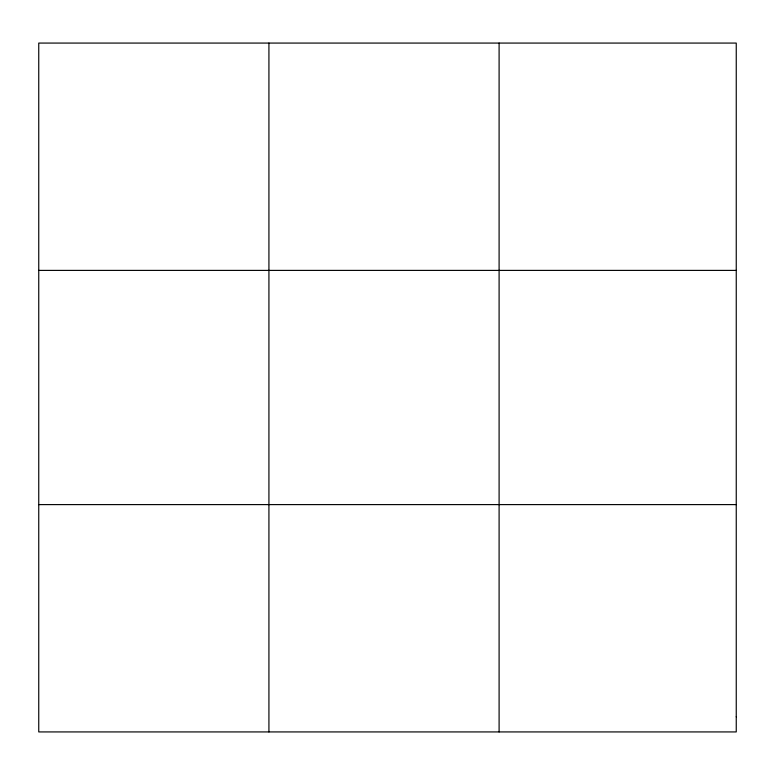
<?xml version="1.0" encoding="UTF-8"?>
<svg xmlns="http://www.w3.org/2000/svg" width="775" height="775" viewBox="0 0 775 775"><rect width="100%" height="100%" fill="white"/><g stroke="black" fill="none" stroke-linecap="round" stroke-linejoin="round"><path stroke-width="1.16" d="M268.925 731.929L268.925 43.071M499.1 731.929L499.1 43.071M38.75 270.397L736.25 270.397M38.75 504.603L736.25 504.603M736.25 716.778L736.25 731.929L38.75 731.929L38.75 43.071L736.25 43.071L736.25 716.778"/></g></svg>
